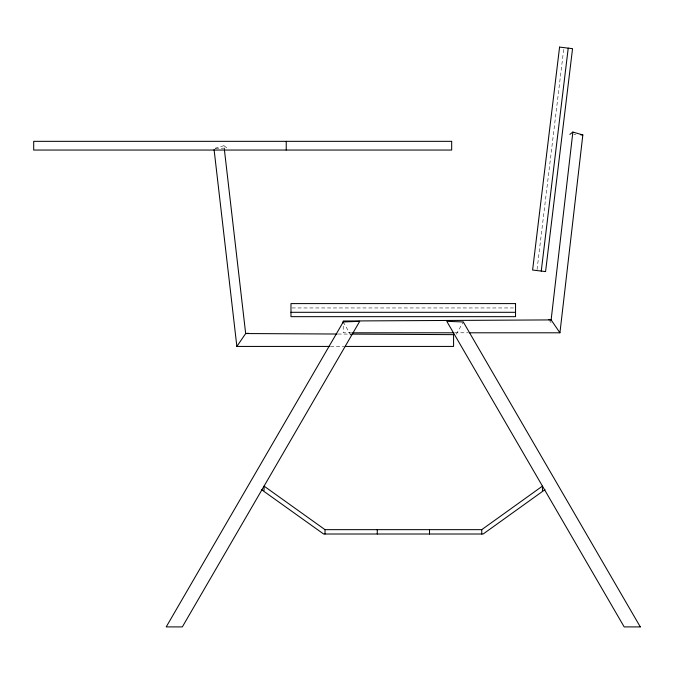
<?xml version="1.0" encoding="UTF-8"?>
<svg xmlns="http://www.w3.org/2000/svg" width="674" height="674" viewBox="0 0 674 674"><rect width="100%" height="100%" fill="white"/><g stroke="black" fill="none" stroke-linecap="round" stroke-linejoin="round"><path stroke-width="0.51" stroke-dasharray="3.37 2.53" d="M537.052 269.507L563.776 48.654M456.29 334.211L463.282 321.961M223.937 145.694L213.961 148.566L226.944 148.036L223.937 145.694L224.299 148.819M292.027 307.951L513.436 307.951M351.634 332.796L343.218 332.796L343.218 323.958M454.739 332.796L468.413 332.796M330.487 346.428L344.161 346.428M338.07 334.034L350.674 334.102M573.844 134.573L575.84 134.648M549.782 321.153L551.138 322.703M343.234 321.961L351.221 335.955"/><path stroke-width="1.01" d="M559.934 332.796L582.833 134.935L572.866 132.062L551.13 319.914L559.934 332.796L469.466 332.796M541.247 271.074L568.224 48.14M329.434 346.428L236.86 346.428L245.665 333.546L224.417 149.864M569.859 134.404L572.866 132.062M264.056 490.47L264.056 486.114L325.011 529.654L481.758 529.654L542.452 486.114L542.452 490.47M544.988 489.653L483.157 534.01L323.621 534.01L261.529 489.661M248.369 333.234L245.665 333.546L337.017 334.026M290.974 312.306L515.534 312.306M352.687 332.796L453.686 332.796M345.214 346.428L453.577 346.428L453.577 334.641L351.718 334.11M580.836 134.859L582.833 134.935M548.425 319.602L551.13 319.914L343.218 321.009L343.218 322.972M214.088 149.611L236.86 346.428M481.758 529.654L481.758 534.01M429.507 529.654L429.507 534.01M377.263 529.654L377.263 534.01M325.011 529.654L325.011 534.01M286.231 141.338L286.231 150.049M559.58 47.096L532.603 270.03L545.569 271.597L572.546 48.663L559.58 47.096M343.234 321.961L166.208 626.904L182.334 626.904L359.714 321.329L343.234 321.961M451.673 141.338L33.7 141.338L33.7 150.049L451.673 150.049L451.673 141.338M515.534 303.595L290.974 303.595L290.974 316.662L515.534 316.662L515.534 303.595M640.3 626.904L624.183 626.904L446.795 321.329L463.282 321.961L640.3 626.904"/></g></svg>
